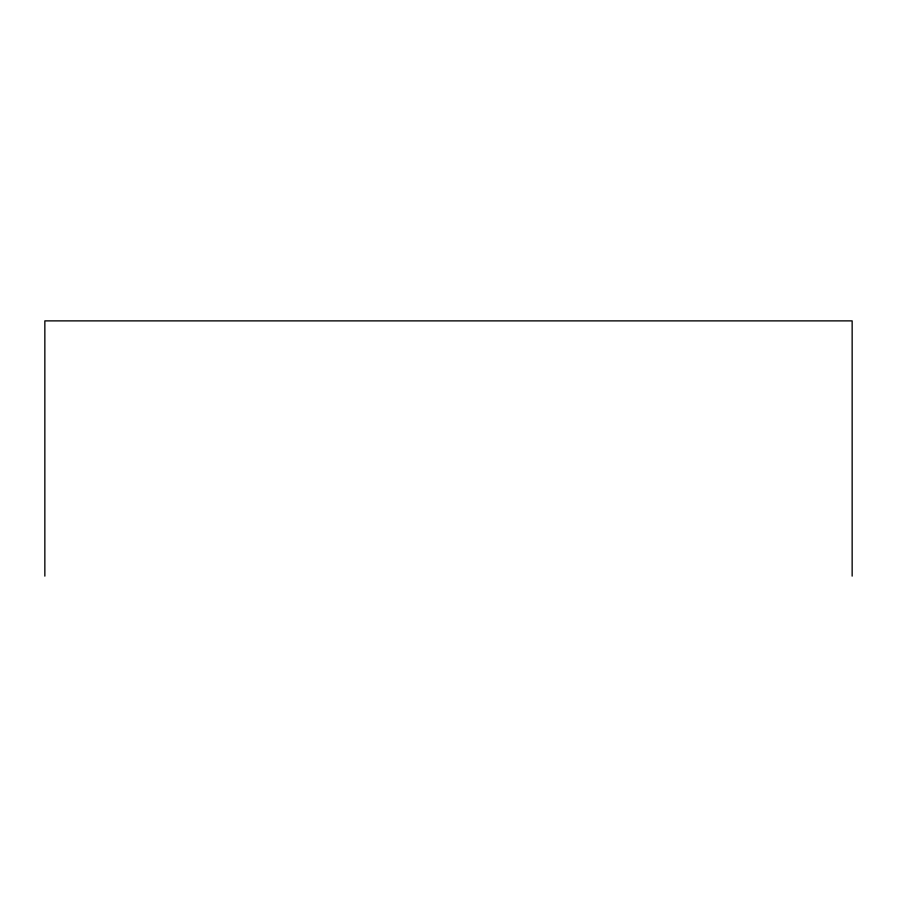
<?xml version="1.0" encoding="UTF-8"?>
<svg xmlns="http://www.w3.org/2000/svg" width="897" height="897" viewBox="0 0 897 897"><rect width="100%" height="100%" fill="white"/><g stroke="black" fill="none" stroke-linecap="round" stroke-linejoin="round"><path stroke-width="1.35" d="M852.15 576.121L852.15 320.879L44.85 320.879L44.85 576.121"/></g></svg>
